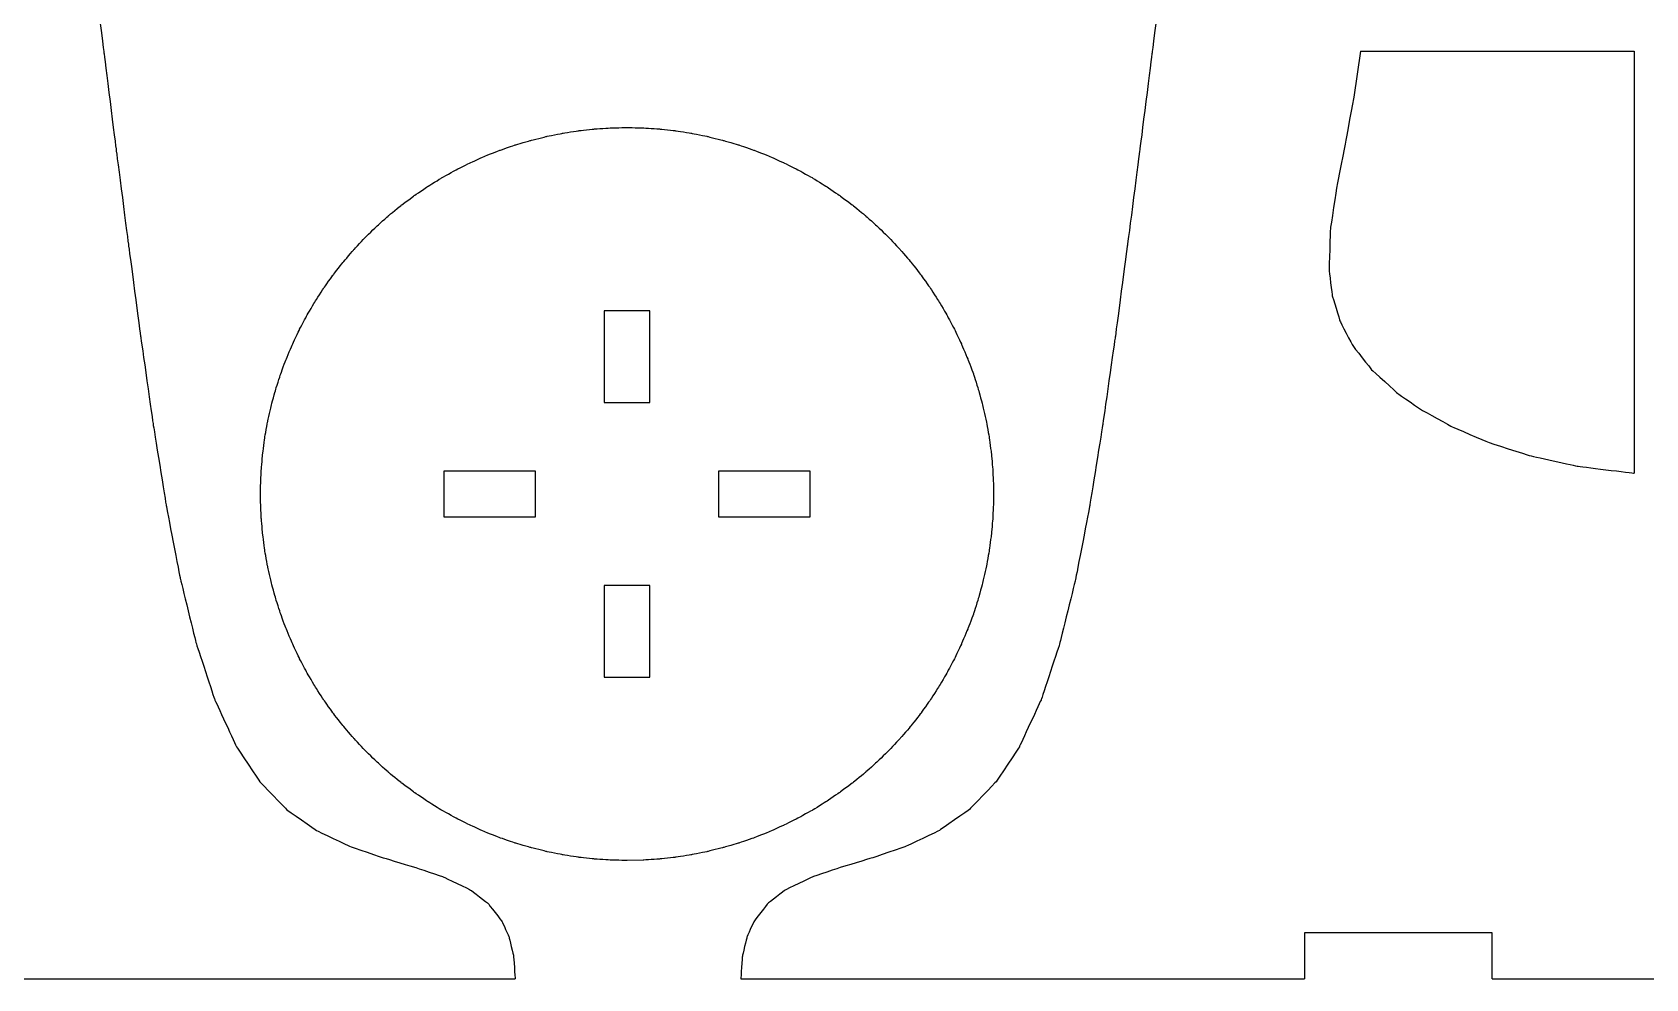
# Model space of a CAD drawing. Header units: centimetres. Extents: x -35.4 to 30.2, y -20.1 to 20.9.
# Drawn here: x -20.15 to -2.54, y -20.08 to -9.75 of the extents above; entities that cross this region are included whole.
import ezdxf

# ---------------------------------------------------------------- set-up
doc = ezdxf.new("R2010")
doc.units = ezdxf.units.CM
doc.header["$MEASUREMENT"] = 0
doc.layers.add('Capa 1', color=7, linetype='Continuous')

msp = doc.modelspace()

# ---------------------------------------------------------------- linework, layer by layer
at = {"layer": 'Capa 1', "color": 1, "lineweight": 25}
for points, knots in [([(-14.87783, 0.41948), (-14.87783, 0.41948), (-14.90333, 0.2148), (-14.90333, 0.2148), (-14.90333, 0.2148), (-14.90333, 0.2148), (-14.97505, 0.04526), (-14.97505, 0.04526), (-14.97505, 0.04526), (-14.97505, 0.04526), (-15.08625, -0.09469), (-15.08625, -0.09469), (-15.08625, -0.09469), (-15.08625, -0.09469), (-15.31369, -0.26007), (-15.31369, -0.26007), (-15.31369, -0.26007), (-15.31369, -0.26007), (-15.59725, -0.38562), (-15.59725, -0.38562), (-15.59725, -0.38562), (-15.59725, -0.38562), (-16.03452, -0.51393), (-16.03452, -0.51393), (-16.03452, -0.51393), (-16.03452, -0.51393), (-16.5095, -0.62188), (-16.5095, -0.62188), (-16.5095, -0.62188), (-16.5095, -0.62188), (-16.99541, -0.73114), (-16.99541, -0.73114), (-16.99541, -0.73114), (-16.99541, -0.73114), (-17.56345, -0.88812), (-17.56345, -0.88812), (-17.56345, -0.88812), (-17.56345, -0.88812), (-18.08966, -1.09436), (-18.08966, -1.09436), (-18.08966, -1.09436), (-18.08966, -1.09436), (-18.55543, -1.36554), (-18.55543, -1.36554), (-18.55543, -1.36554), (-18.55543, -1.36554), (-18.94962, -1.71179), (-18.94962, -1.71179), (-18.94962, -1.71179), (-18.94962, -1.71179), (-19.2672, -2.13837), (-19.2672, -2.13837), (-19.2672, -2.13837), (-19.2672, -2.13837), (-19.49421, -2.61035), (-19.49421, -2.61035), (-19.49421, -2.61035), (-19.49421, -2.61035), (-19.65716, -3.15221), (-19.65716, -3.15221), (-19.65716, -3.15221), (-19.65716, -3.15221), (-19.76101, -3.76065), (-19.76101, -3.76065), (-19.76101, -3.76065), (-19.76101, -3.76065), (-19.81238, -4.43075), (-19.81238, -4.43075), (-19.81238, -4.43075), (-19.81238, -4.43075), (-19.8188, -5.15638), (-19.8188, -5.15638), (-19.8188, -5.15638), (-19.8188, -5.15638), (-19.78811, -5.93027), (-19.78811, -5.93027), (-19.78811, -5.93027), (-19.78811, -5.93027), (-19.6839, -7.22472), (-19.6839, -7.22472), (-19.6839, -7.22472), (-19.6839, -7.22472), (-19.53559, -8.58503), (-19.53559, -8.58503), (-19.53559, -8.58503), (-19.53559, -8.58503), (-19.36583, -9.97564), (-19.36583, -9.97564), (-19.36583, -9.97564), (-19.36583, -9.97564), (-19.23149, -11.03521), (-19.23149, -11.03521), (-19.23149, -11.03521), (-19.23149, -11.03521), (-19.09716, -12.07478), (-19.09716, -12.07478), (-19.09716, -12.07478), (-19.09716, -12.07478), (-18.96331, -13.07839), (-18.96331, -13.07839), (-18.96331, -13.07839), (-18.96331, -13.07839), (-18.82767, -14.03068), (-18.82767, -14.03068), (-18.82767, -14.03068), (-18.82767, -14.03068), (-18.68536, -14.91728), (-18.68536, -14.91728), (-18.68536, -14.91728), (-18.68536, -14.91728), (-18.53254, -15.71167), (-18.53254, -15.71167), (-18.53254, -15.71167), (-18.53254, -15.71167), (-18.35897, -16.4198), (-18.35897, -16.4198), (-18.35897, -16.4198), (-18.35897, -16.4198), (-18.15654, -17.03374), (-18.15654, -17.03374), (-18.15654, -17.03374), (-18.15654, -17.03374), (-17.91768, -17.54872), (-17.91768, -17.54872), (-17.91768, -17.54872), (-17.91768, -17.54872), (-17.66389, -17.93036), (-17.66389, -17.93036), (-17.66389, -17.93036), (-17.66389, -17.93036), (-17.37264, -18.23269), (-17.37264, -18.23269), (-17.37264, -18.23269), (-17.37264, -18.23269), (-17.04455, -18.46319), (-17.04455, -18.46319), (-17.04455, -18.46319), (-17.04455, -18.46319), (-16.68409, -18.63454), (-16.68409, -18.63454), (-16.68409, -18.63454), (-16.68409, -18.63454), (-16.30069, -18.76559), (-16.30069, -18.76559), (-16.30069, -18.76559), (-16.30069, -18.76559), (-15.97476, -18.86285), (-15.97476, -18.86285), (-15.97476, -18.86285), (-15.97476, -18.86285), (-15.65662, -18.97017), (-15.65662, -18.97017), (-15.65662, -18.97017), (-15.65662, -18.97017), (-15.36336, -19.1122), (-15.36336, -19.1122), (-15.36336, -19.1122), (-15.36336, -19.1122), (-15.17261, -19.25948), (-15.17261, -19.25948), (-15.17261, -19.25948), (-15.17261, -19.25948), (-15.01915, -19.45813), (-15.01915, -19.45813), (-15.01915, -19.45813), (-15.01915, -19.45813), (-14.94387, -19.62747), (-14.94387, -19.62747), (-14.94387, -19.62747), (-14.94387, -19.62747), (-14.89518, -19.83289), (-14.89518, -19.83289), (-14.89518, -19.83289), (-14.89518, -19.83289), (-14.87783, -20.0805), (-14.87783, -20.0805)], [0, 0, 0, 0, 0.02222222, 0.02222222, 0.02222222, 0.02222223, 0.04444444, 0.04444444, 0.04444444, 0.04444445, 0.06666667, 0.06666667, 0.06666667, 0.06666668, 0.08888889, 0.08888889, 0.08888889, 0.0888889, 0.11111111, 0.11111111, 0.11111111, 0.11111112, 0.13333333, 0.13333333, 0.13333333, 0.13333334, 0.15555556, 0.15555556, 0.15555556, 0.15555557, 0.17777778, 0.17777778, 0.17777778, 0.17777779, 0.2, 0.2, 0.2, 0.20000001, 0.22222222, 0.22222222, 0.22222222, 0.22222223, 0.24444444, 0.24444444, 0.24444444, 0.24444445, 0.26666667, 0.26666667, 0.26666667, 0.26666668, 0.28888889, 0.28888889, 0.28888889, 0.2888889, 0.31111111, 0.31111111, 0.31111111, 0.31111112, 0.33333333, 0.33333333, 0.33333333, 0.33333334, 0.35555556, 0.35555556, 0.35555556, 0.35555557, 0.37777778, 0.37777778, 0.37777778, 0.37777779, 0.4, 0.4, 0.4, 0.40000001, 0.42222222, 0.42222222, 0.42222222, 0.42222223, 0.44444444, 0.44444444, 0.44444444, 0.44444445, 0.46666667, 0.46666667, 0.46666667, 0.46666668, 0.48888889, 0.48888889, 0.48888889, 0.4888889, 0.51111111, 0.51111111, 0.51111111, 0.51111112, 0.53333333, 0.53333333, 0.53333333, 0.53333334, 0.55555556, 0.55555556, 0.55555556, 0.55555557, 0.57777778, 0.57777778, 0.57777778, 0.57777779, 0.6, 0.6, 0.6, 0.60000001, 0.62222222, 0.62222222, 0.62222222, 0.62222223, 0.64444444, 0.64444444, 0.64444444, 0.64444445, 0.66666667, 0.66666667, 0.66666667, 0.66666668, 0.68888889, 0.68888889, 0.68888889, 0.6888889, 0.71111111, 0.71111111, 0.71111111, 0.71111112, 0.73333333, 0.73333333, 0.73333333, 0.73333334, 0.75555556, 0.75555556, 0.75555556, 0.75555557, 0.77777778, 0.77777778, 0.77777778, 0.77777779, 0.8, 0.8, 0.8, 0.80000001, 0.82222222, 0.82222222, 0.82222222, 0.82222223, 0.84444444, 0.84444444, 0.84444444, 0.84444445, 0.86666667, 0.86666667, 0.86666667, 0.86666668, 0.88888889, 0.88888889, 0.88888889, 0.8888889, 0.91111111, 0.91111111, 0.91111111, 0.91111112, 0.93333333, 0.93333333, 0.93333333, 0.93333334, 0.95555556, 0.95555556, 0.95555556, 0.95555557, 1, 1, 1, 1]), ([(-12.41513, 0.41948), (-12.41513, 0.41948), (-12.38966, 0.2148), (-12.38966, 0.2148), (-12.38966, 0.2148), (-12.38966, 0.2148), (-12.31794, 0.04526), (-12.31794, 0.04526), (-12.31794, 0.04526), (-12.31794, 0.04526), (-12.20671, -0.09469), (-12.20671, -0.09469), (-12.20671, -0.09469), (-12.20671, -0.09469), (-11.97931, -0.26007), (-11.97931, -0.26007), (-11.97931, -0.26007), (-11.97931, -0.26007), (-11.69575, -0.38562), (-11.69575, -0.38562), (-11.69575, -0.38562), (-11.69575, -0.38562), (-11.25848, -0.51393), (-11.25848, -0.51393), (-11.25848, -0.51393), (-11.25848, -0.51393), (-10.7835, -0.62188), (-10.7835, -0.62188), (-10.7835, -0.62188), (-10.7835, -0.62188), (-10.29755, -0.73114), (-10.29755, -0.73114), (-10.29755, -0.73114), (-10.29755, -0.73114), (-9.72951, -0.88812), (-9.72951, -0.88812), (-9.72951, -0.88812), (-9.72951, -0.88812), (-9.20334, -1.09436), (-9.20334, -1.09436), (-9.20334, -1.09436), (-9.20334, -1.09436), (-8.73753, -1.36554), (-8.73753, -1.36554), (-8.73753, -1.36554), (-8.73753, -1.36554), (-8.34334, -1.71179), (-8.34334, -1.71179), (-8.34334, -1.71179), (-8.34334, -1.71179), (-8.02577, -2.13837), (-8.02577, -2.13837), (-8.02577, -2.13837), (-8.02577, -2.13837), (-7.79875, -2.61035), (-7.79875, -2.61035), (-7.79875, -2.61035), (-7.79875, -2.61035), (-7.63584, -3.15221), (-7.63584, -3.15221), (-7.63584, -3.15221), (-7.63584, -3.15221), (-7.53198, -3.76065), (-7.53198, -3.76065), (-7.53198, -3.76065), (-7.53198, -3.76065), (-7.48058, -4.43075), (-7.48058, -4.43075), (-7.48058, -4.43075), (-7.48058, -4.43075), (-7.4742, -5.15638), (-7.4742, -5.15638), (-7.4742, -5.15638), (-7.4742, -5.15638), (-7.50485, -5.93027), (-7.50485, -5.93027), (-7.50485, -5.93027), (-7.50485, -5.93027), (-7.6091, -7.22472), (-7.6091, -7.22472), (-7.6091, -7.22472), (-7.6091, -7.22472), (-7.75741, -8.58503), (-7.75741, -8.58503), (-7.75741, -8.58503), (-7.75741, -8.58503), (-7.92716, -9.97564), (-7.92716, -9.97564), (-7.92716, -9.97564), (-7.92716, -9.97564), (-8.0615, -11.03521), (-8.0615, -11.03521), (-8.0615, -11.03521), (-8.0615, -11.03521), (-8.19584, -12.07478), (-8.19584, -12.07478), (-8.19584, -12.07478), (-8.19584, -12.07478), (-8.32965, -13.07839), (-8.32965, -13.07839), (-8.32965, -13.07839), (-8.32965, -13.07839), (-8.46529, -14.03068), (-8.46529, -14.03068), (-8.46529, -14.03068), (-8.46529, -14.03068), (-8.6076, -14.91728), (-8.6076, -14.91728), (-8.6076, -14.91728), (-8.6076, -14.91728), (-8.76046, -15.71167), (-8.76046, -15.71167), (-8.76046, -15.71167), (-8.76046, -15.71167), (-8.93403, -16.4198), (-8.93403, -16.4198), (-8.93403, -16.4198), (-8.93403, -16.4198), (-9.13642, -17.03374), (-9.13642, -17.03374), (-9.13642, -17.03374), (-9.13642, -17.03374), (-9.37528, -17.54872), (-9.37528, -17.54872), (-9.37528, -17.54872), (-9.37528, -17.54872), (-9.62911, -17.93036), (-9.62911, -17.93036), (-9.62911, -17.93036), (-9.62911, -17.93036), (-9.92032, -18.23269), (-9.92032, -18.23269), (-9.92032, -18.23269), (-9.92032, -18.23269), (-10.24841, -18.46319), (-10.24841, -18.46319), (-10.24841, -18.46319), (-10.24841, -18.46319), (-10.60891, -18.63454), (-10.60891, -18.63454), (-10.60891, -18.63454), (-10.60891, -18.63454), (-10.99231, -18.76559), (-10.99231, -18.76559), (-10.99231, -18.76559), (-10.99231, -18.76559), (-11.31821, -18.86285), (-11.31821, -18.86285), (-11.31821, -18.86285), (-11.31821, -18.86285), (-11.63638, -18.97017), (-11.63638, -18.97017), (-11.63638, -18.97017), (-11.63638, -18.97017), (-11.92964, -19.1122), (-11.92964, -19.1122), (-11.92964, -19.1122), (-11.92964, -19.1122), (-12.12035, -19.25948), (-12.12035, -19.25948), (-12.12035, -19.25948), (-12.12035, -19.25948), (-12.27381, -19.45813), (-12.27381, -19.45813), (-12.27381, -19.45813), (-12.27381, -19.45813), (-12.34909, -19.62747), (-12.34909, -19.62747), (-12.34909, -19.62747), (-12.34909, -19.62747), (-12.39781, -19.83289), (-12.39781, -19.83289), (-12.39781, -19.83289), (-12.39781, -19.83289), (-12.41513, -20.0805), (-12.41513, -20.0805)], [0, 0, 0, 0, 0.02222222, 0.02222222, 0.02222222, 0.02222223, 0.04444444, 0.04444444, 0.04444444, 0.04444445, 0.06666667, 0.06666667, 0.06666667, 0.06666668, 0.08888889, 0.08888889, 0.08888889, 0.0888889, 0.11111111, 0.11111111, 0.11111111, 0.11111112, 0.13333333, 0.13333333, 0.13333333, 0.13333334, 0.15555556, 0.15555556, 0.15555556, 0.15555557, 0.17777778, 0.17777778, 0.17777778, 0.17777779, 0.2, 0.2, 0.2, 0.20000001, 0.22222222, 0.22222222, 0.22222222, 0.22222223, 0.24444444, 0.24444444, 0.24444444, 0.24444445, 0.26666667, 0.26666667, 0.26666667, 0.26666668, 0.28888889, 0.28888889, 0.28888889, 0.2888889, 0.31111111, 0.31111111, 0.31111111, 0.31111112, 0.33333333, 0.33333333, 0.33333333, 0.33333334, 0.35555556, 0.35555556, 0.35555556, 0.35555557, 0.37777778, 0.37777778, 0.37777778, 0.37777779, 0.4, 0.4, 0.4, 0.40000001, 0.42222222, 0.42222222, 0.42222222, 0.42222223, 0.44444444, 0.44444444, 0.44444444, 0.44444445, 0.46666667, 0.46666667, 0.46666667, 0.46666668, 0.48888889, 0.48888889, 0.48888889, 0.4888889, 0.51111111, 0.51111111, 0.51111111, 0.51111112, 0.53333333, 0.53333333, 0.53333333, 0.53333334, 0.55555556, 0.55555556, 0.55555556, 0.55555557, 0.57777778, 0.57777778, 0.57777778, 0.57777779, 0.6, 0.6, 0.6, 0.60000001, 0.62222222, 0.62222222, 0.62222222, 0.62222223, 0.64444444, 0.64444444, 0.64444444, 0.64444445, 0.66666667, 0.66666667, 0.66666667, 0.66666668, 0.68888889, 0.68888889, 0.68888889, 0.6888889, 0.71111111, 0.71111111, 0.71111111, 0.71111112, 0.73333333, 0.73333333, 0.73333333, 0.73333334, 0.75555556, 0.75555556, 0.75555556, 0.75555557, 0.77777778, 0.77777778, 0.77777778, 0.77777779, 0.8, 0.8, 0.8, 0.80000001, 0.82222222, 0.82222222, 0.82222222, 0.82222223, 0.84444444, 0.84444444, 0.84444444, 0.84444445, 0.86666667, 0.86666667, 0.86666667, 0.86666668, 0.88888889, 0.88888889, 0.88888889, 0.8888889, 0.91111111, 0.91111111, 0.91111111, 0.91111112, 0.93333333, 0.93333333, 0.93333333, 0.93333334, 0.95555556, 0.95555556, 0.95555556, 0.95555557, 1, 1, 1, 1]), ([(-5.65401, -9.9555), (-5.65401, -9.9555), (-5.72498, -10.45704), (-5.72498, -10.45704), (-5.72498, -10.45704), (-5.72498, -10.45704), (-5.81741, -10.951), (-5.81741, -10.951), (-5.81741, -10.951), (-5.81741, -10.951), (-5.91157, -11.4323), (-5.91157, -11.4323), (-5.91157, -11.4323), (-5.91157, -11.4323), (-5.98142, -11.89736), (-5.98142, -11.89736), (-5.98142, -11.89736), (-5.98142, -11.89736), (-5.99627, -12.34476), (-5.99627, -12.34476), (-5.99627, -12.34476), (-5.99627, -12.34476), (-5.96057, -12.62592), (-5.96057, -12.62592), (-5.96057, -12.62592), (-5.96057, -12.62592), (-5.87777, -12.90077), (-5.87777, -12.90077), (-5.87777, -12.90077), (-5.87777, -12.90077), (-5.738, -13.17008), (-5.738, -13.17008), (-5.738, -13.17008), (-5.738, -13.17008), (-5.53106, -13.4341), (-5.53106, -13.4341), (-5.53106, -13.4341), (-5.53106, -13.4341), (-5.24634, -13.69191), (-5.24634, -13.69191), (-5.24634, -13.69191), (-5.24634, -13.69191), (-4.97681, -13.87807), (-4.97681, -13.87807), (-4.97681, -13.87807), (-4.97681, -13.87807), (-4.65243, -14.05629), (-4.65243, -14.05629), (-4.65243, -14.05629), (-4.65243, -14.05629), (-4.26713, -14.22213), (-4.26713, -14.22213), (-4.26713, -14.22213), (-4.26713, -14.22213), (-3.81374, -14.36889), (-3.81374, -14.36889), (-3.81374, -14.36889), (-3.81374, -14.36889), (-3.28344, -14.48689), (-3.28344, -14.48689), (-3.28344, -14.48689), (-3.28344, -14.48689), (-2.66517, -14.56253), (-2.66517, -14.56253)], [0, 0, 0, 0, 0.05882353, 0.05882353, 0.05882353, 0.05882354, 0.11764706, 0.11764706, 0.11764706, 0.11764707, 0.17647059, 0.17647059, 0.17647059, 0.1764706, 0.23529412, 0.23529412, 0.23529412, 0.23529413, 0.29411765, 0.29411765, 0.29411765, 0.29411766, 0.35294118, 0.35294118, 0.35294118, 0.35294119, 0.41176471, 0.41176471, 0.41176471, 0.41176472, 0.47058824, 0.47058824, 0.47058824, 0.47058825, 0.52941176, 0.52941176, 0.52941176, 0.52941177, 0.58823529, 0.58823529, 0.58823529, 0.5882353, 0.64705882, 0.64705882, 0.64705882, 0.64705883, 0.70588235, 0.70588235, 0.70588235, 0.70588236, 0.76470588, 0.76470588, 0.76470588, 0.76470589, 0.82352941, 0.82352941, 0.82352941, 0.82352942, 0.88235294, 0.88235294, 0.88235294, 0.88235295, 1, 1, 1, 1]), ([(-13.65684, -18.79004), (-13.65684, -18.79004), (-13.47989, -18.78612), (-13.47989, -18.78612), (-13.47989, -18.78612), (-13.47989, -18.78612), (-13.30332, -18.77441), (-13.30332, -18.77441), (-13.30332, -18.77441), (-13.30332, -18.77441), (-13.12739, -18.75487), (-13.12739, -18.75487), (-13.12739, -18.75487), (-13.12739, -18.75487), (-12.95256, -18.72756), (-12.95256, -18.72756), (-12.95256, -18.72756), (-12.95256, -18.72756), (-12.77906, -18.69257), (-12.77906, -18.69257), (-12.77906, -18.69257), (-12.77906, -18.69257), (-12.60733, -18.64991), (-12.60733, -18.64991), (-12.60733, -18.64991), (-12.60733, -18.64991), (-12.43761, -18.59971), (-12.43761, -18.59971), (-12.43761, -18.59971), (-12.43761, -18.59971), (-12.27029, -18.54204), (-12.27029, -18.54204), (-12.27029, -18.54204), (-12.27029, -18.54204), (-12.10568, -18.47705), (-12.10568, -18.47705), (-12.10568, -18.47705), (-12.10568, -18.47705), (-11.94411, -18.40484), (-11.94411, -18.40484), (-11.94411, -18.40484), (-11.94411, -18.40484), (-11.78589, -18.32554), (-11.78589, -18.32554), (-11.78589, -18.32554), (-11.78589, -18.32554), (-11.63133, -18.23932), (-11.63133, -18.23932), (-11.63133, -18.23932), (-11.63133, -18.23932), (-11.48073, -18.14632), (-11.48073, -18.14632), (-11.48073, -18.14632), (-11.48073, -18.14632), (-11.3344, -18.04681), (-11.3344, -18.04681), (-11.3344, -18.04681), (-11.3344, -18.04681), (-11.19262, -17.9409), (-11.19262, -17.9409), (-11.19262, -17.9409), (-11.19262, -17.9409), (-11.05567, -17.82879), (-11.05567, -17.82879), (-11.05567, -17.82879), (-11.05567, -17.82879), (-10.9238, -17.71079), (-10.9238, -17.71079), (-10.9238, -17.71079), (-10.9238, -17.71079), (-10.7973, -17.58703), (-10.7973, -17.58703), (-10.7973, -17.58703), (-10.7973, -17.58703), (-10.67636, -17.45781), (-10.67636, -17.45781), (-10.67636, -17.45781), (-10.67636, -17.45781), (-10.56129, -17.32336), (-10.56129, -17.32336), (-10.56129, -17.32336), (-10.56129, -17.32336), (-10.45225, -17.18395), (-10.45225, -17.18395), (-10.45225, -17.18395), (-10.45225, -17.18395), (-10.34952, -17.03984), (-10.34952, -17.03984), (-10.34952, -17.03984), (-10.34952, -17.03984), (-10.25321, -16.89135), (-10.25321, -16.89135), (-10.25321, -16.89135), (-10.25321, -16.89135), (-10.1636, -16.73874), (-10.1636, -16.73874), (-10.1636, -16.73874), (-10.1636, -16.73874), (-10.08084, -16.58232), (-10.08084, -16.58232), (-10.08084, -16.58232), (-10.08084, -16.58232), (-10.00506, -16.42241), (-10.00506, -16.42241), (-10.00506, -16.42241), (-10.00506, -16.42241), (-9.93641, -16.25925), (-9.93641, -16.25925), (-9.93641, -16.25925), (-9.93641, -16.25925), (-9.87507, -16.09326), (-9.87507, -16.09326), (-9.87507, -16.09326), (-9.87507, -16.09326), (-9.82113, -15.92471), (-9.82113, -15.92471), (-9.82113, -15.92471), (-9.82113, -15.92471), (-9.7747, -15.75393), (-9.7747, -15.75393), (-9.7747, -15.75393), (-9.7747, -15.75393), (-9.73586, -15.58128), (-9.73586, -15.58128), (-9.73586, -15.58128), (-9.73586, -15.58128), (-9.70471, -15.40704), (-9.70471, -15.40704), (-9.70471, -15.40704), (-9.70471, -15.40704), (-9.68128, -15.23164), (-9.68128, -15.23164), (-9.68128, -15.23164), (-9.68128, -15.23164), (-9.66562, -15.05536), (-9.66562, -15.05536), (-9.66562, -15.05536), (-9.66562, -15.05536), (-9.65779, -14.87854), (-9.65779, -14.87854), (-9.65779, -14.87854), (-9.65779, -14.87854), (-9.65779, -14.70156), (-9.65779, -14.70156), (-9.65779, -14.70156), (-9.65779, -14.70156), (-9.66562, -14.52478), (-9.66562, -14.52478), (-9.66562, -14.52478), (-9.66562, -14.52478), (-9.68128, -14.34846), (-9.68128, -14.34846), (-9.68128, -14.34846), (-9.68128, -14.34846), (-9.70471, -14.17306), (-9.70471, -14.17306), (-9.70471, -14.17306), (-9.70471, -14.17306), (-9.73586, -13.99886), (-9.73586, -13.99886), (-9.73586, -13.99886), (-9.73586, -13.99886), (-9.7747, -13.82617), (-9.7747, -13.82617), (-9.7747, -13.82617), (-9.7747, -13.82617), (-9.82113, -13.65539), (-9.82113, -13.65539), (-9.82113, -13.65539), (-9.82113, -13.65539), (-9.87507, -13.48684), (-9.87507, -13.48684), (-9.87507, -13.48684), (-9.87507, -13.48684), (-9.93641, -13.32085), (-9.93641, -13.32085), (-9.93641, -13.32085), (-9.93641, -13.32085), (-10.00506, -13.15773), (-10.00506, -13.15773), (-10.00506, -13.15773), (-10.00506, -13.15773), (-10.08084, -12.99778), (-10.08084, -12.99778), (-10.08084, -12.99778), (-10.08084, -12.99778), (-10.1636, -12.84136), (-10.1636, -12.84136), (-10.1636, -12.84136), (-10.1636, -12.84136), (-10.25321, -12.68875), (-10.25321, -12.68875), (-10.25321, -12.68875), (-10.25321, -12.68875), (-10.34952, -12.54026), (-10.34952, -12.54026), (-10.34952, -12.54026), (-10.34952, -12.54026), (-10.45225, -12.39615), (-10.45225, -12.39615), (-10.45225, -12.39615), (-10.45225, -12.39615), (-10.56129, -12.25677), (-10.56129, -12.25677), (-10.56129, -12.25677), (-10.56129, -12.25677), (-10.67636, -12.12233), (-10.67636, -12.12233), (-10.67636, -12.12233), (-10.67636, -12.12233), (-10.7973, -11.9931), (-10.7973, -11.9931), (-10.7973, -11.9931), (-10.7973, -11.9931), (-10.9238, -11.86935), (-10.9238, -11.86935), (-10.9238, -11.86935), (-10.9238, -11.86935), (-11.05567, -11.75131), (-11.05567, -11.75131), (-11.05567, -11.75131), (-11.05567, -11.75131), (-11.19262, -11.63923), (-11.19262, -11.63923), (-11.19262, -11.63923), (-11.19262, -11.63923), (-11.3344, -11.53329), (-11.3344, -11.53329), (-11.3344, -11.53329), (-11.3344, -11.53329), (-11.48073, -11.43377), (-11.48073, -11.43377), (-11.48073, -11.43377), (-11.48073, -11.43377), (-11.63133, -11.34078), (-11.63133, -11.34078), (-11.63133, -11.34078), (-11.63133, -11.34078), (-11.78589, -11.25456), (-11.78589, -11.25456), (-11.78589, -11.25456), (-11.78589, -11.25456), (-11.94411, -11.17529), (-11.94411, -11.17529), (-11.94411, -11.17529), (-11.94411, -11.17529), (-12.10568, -11.10305), (-12.10568, -11.10305), (-12.10568, -11.10305), (-12.10568, -11.10305), (-12.27029, -11.03806), (-12.27029, -11.03806), (-12.27029, -11.03806), (-12.27029, -11.03806), (-12.43761, -10.98038), (-12.43761, -10.98038), (-12.43761, -10.98038), (-12.43761, -10.98038), (-12.60733, -10.93018), (-12.60733, -10.93018), (-12.60733, -10.93018), (-12.60733, -10.93018), (-12.77906, -10.88753), (-12.77906, -10.88753), (-12.77906, -10.88753), (-12.77906, -10.88753), (-12.95256, -10.85254), (-12.95256, -10.85254), (-12.95256, -10.85254), (-12.95256, -10.85254), (-13.12739, -10.82523), (-13.12739, -10.82523), (-13.12739, -10.82523), (-13.12739, -10.82523), (-13.30332, -10.80572), (-13.30332, -10.80572), (-13.30332, -10.80572), (-13.30332, -10.80572), (-13.47989, -10.79398), (-13.47989, -10.79398), (-13.47989, -10.79398), (-13.47989, -10.79398), (-13.65684, -10.79006), (-13.65684, -10.79006), (-13.65684, -10.79006), (-13.65684, -10.79006), (-13.83376, -10.79398), (-13.83376, -10.79398), (-13.83376, -10.79398), (-13.83376, -10.79398), (-14.01036, -10.80572), (-14.01036, -10.80572), (-14.01036, -10.80572), (-14.01036, -10.80572), (-14.18626, -10.82523), (-14.18626, -10.82523), (-14.18626, -10.82523), (-14.18626, -10.82523), (-14.36109, -10.85254), (-14.36109, -10.85254), (-14.36109, -10.85254), (-14.36109, -10.85254), (-14.53459, -10.88753), (-14.53459, -10.88753), (-14.53459, -10.88753), (-14.53459, -10.88753), (-14.70636, -10.93018), (-14.70636, -10.93018), (-14.70636, -10.93018), (-14.70636, -10.93018), (-14.87604, -10.98038), (-14.87604, -10.98038), (-14.87604, -10.98038), (-14.87604, -10.98038), (-15.04337, -11.03806), (-15.04337, -11.03806), (-15.04337, -11.03806), (-15.04337, -11.03806), (-15.20797, -11.10305), (-15.20797, -11.10305), (-15.20797, -11.10305), (-15.20797, -11.10305), (-15.36954, -11.17529), (-15.36954, -11.17529), (-15.36954, -11.17529), (-15.36954, -11.17529), (-15.52776, -11.25456), (-15.52776, -11.25456), (-15.52776, -11.25456), (-15.52776, -11.25456), (-15.68232, -11.34078), (-15.68232, -11.34078), (-15.68232, -11.34078), (-15.68232, -11.34078), (-15.83292, -11.43377), (-15.83292, -11.43377), (-15.83292, -11.43377), (-15.83292, -11.43377), (-15.97925, -11.53329), (-15.97925, -11.53329), (-15.97925, -11.53329), (-15.97925, -11.53329), (-16.12103, -11.63923), (-16.12103, -11.63923), (-16.12103, -11.63923), (-16.12103, -11.63923), (-16.25798, -11.75131), (-16.25798, -11.75131), (-16.25798, -11.75131), (-16.25798, -11.75131), (-16.38985, -11.86935), (-16.38985, -11.86935), (-16.38985, -11.86935), (-16.38985, -11.86935), (-16.51635, -11.9931), (-16.51635, -11.9931), (-16.51635, -11.9931), (-16.51635, -11.9931), (-16.63729, -12.12233), (-16.63729, -12.12233), (-16.63729, -12.12233), (-16.63729, -12.12233), (-16.75236, -12.25677), (-16.75236, -12.25677), (-16.75236, -12.25677), (-16.75236, -12.25677), (-16.86141, -12.39615), (-16.86141, -12.39615), (-16.86141, -12.39615), (-16.86141, -12.39615), (-16.96417, -12.54026), (-16.96417, -12.54026), (-16.96417, -12.54026), (-16.96417, -12.54026), (-17.06044, -12.68875), (-17.06044, -12.68875), (-17.06044, -12.68875), (-17.06044, -12.68875), (-17.15005, -12.84136), (-17.15005, -12.84136), (-17.15005, -12.84136), (-17.15005, -12.84136), (-17.23281, -12.99778), (-17.23281, -12.99778), (-17.23281, -12.99778), (-17.23281, -12.99778), (-17.30862, -13.15773), (-17.30862, -13.15773), (-17.30862, -13.15773), (-17.30862, -13.15773), (-17.37724, -13.32085), (-17.37724, -13.32085), (-17.37724, -13.32085), (-17.37724, -13.32085), (-17.43859, -13.48684), (-17.43859, -13.48684), (-17.43859, -13.48684), (-17.43859, -13.48684), (-17.49253, -13.65539), (-17.49253, -13.65539), (-17.49253, -13.65539), (-17.49253, -13.65539), (-17.53895, -13.82617), (-17.53895, -13.82617), (-17.53895, -13.82617), (-17.53895, -13.82617), (-17.57779, -13.99886), (-17.57779, -13.99886), (-17.57779, -13.99886), (-17.57779, -13.99886), (-17.60894, -14.17306), (-17.60894, -14.17306), (-17.60894, -14.17306), (-17.60894, -14.17306), (-17.63237, -14.34846), (-17.63237, -14.34846), (-17.63237, -14.34846), (-17.63237, -14.34846), (-17.64803, -14.52478), (-17.64803, -14.52478), (-17.64803, -14.52478), (-17.64803, -14.52478), (-17.65586, -14.70156), (-17.65586, -14.70156), (-17.65586, -14.70156), (-17.65586, -14.70156), (-17.65586, -14.87854), (-17.65586, -14.87854), (-17.65586, -14.87854), (-17.65586, -14.87854), (-17.64803, -15.05536), (-17.64803, -15.05536), (-17.64803, -15.05536), (-17.64803, -15.05536), (-17.63237, -15.23164), (-17.63237, -15.23164), (-17.63237, -15.23164), (-17.63237, -15.23164), (-17.60894, -15.40704), (-17.60894, -15.40704), (-17.60894, -15.40704), (-17.60894, -15.40704), (-17.57779, -15.58128), (-17.57779, -15.58128), (-17.57779, -15.58128), (-17.57779, -15.58128), (-17.53895, -15.75393), (-17.53895, -15.75393), (-17.53895, -15.75393), (-17.53895, -15.75393), (-17.49253, -15.92471), (-17.49253, -15.92471), (-17.49253, -15.92471), (-17.49253, -15.92471), (-17.43859, -16.09326), (-17.43859, -16.09326), (-17.43859, -16.09326), (-17.43859, -16.09326), (-17.37724, -16.25925), (-17.37724, -16.25925), (-17.37724, -16.25925), (-17.37724, -16.25925), (-17.30862, -16.42241), (-17.30862, -16.42241), (-17.30862, -16.42241), (-17.30862, -16.42241), (-17.23281, -16.58232), (-17.23281, -16.58232), (-17.23281, -16.58232), (-17.23281, -16.58232), (-17.15005, -16.73874), (-17.15005, -16.73874), (-17.15005, -16.73874), (-17.15005, -16.73874), (-17.06044, -16.89135), (-17.06044, -16.89135), (-17.06044, -16.89135), (-17.06044, -16.89135), (-16.96417, -17.03984), (-16.96417, -17.03984), (-16.96417, -17.03984), (-16.96417, -17.03984), (-16.86141, -17.18395), (-16.86141, -17.18395), (-16.86141, -17.18395), (-16.86141, -17.18395), (-16.75236, -17.32336), (-16.75236, -17.32336), (-16.75236, -17.32336), (-16.75236, -17.32336), (-16.63729, -17.45781), (-16.63729, -17.45781), (-16.63729, -17.45781), (-16.63729, -17.45781), (-16.51635, -17.58703), (-16.51635, -17.58703), (-16.51635, -17.58703), (-16.51635, -17.58703), (-16.38985, -17.71079), (-16.38985, -17.71079), (-16.38985, -17.71079), (-16.38985, -17.71079), (-16.25798, -17.82879), (-16.25798, -17.82879), (-16.25798, -17.82879), (-16.25798, -17.82879), (-16.12103, -17.9409), (-16.12103, -17.9409), (-16.12103, -17.9409), (-16.12103, -17.9409), (-15.97925, -18.04681), (-15.97925, -18.04681), (-15.97925, -18.04681), (-15.97925, -18.04681), (-15.83292, -18.14632), (-15.83292, -18.14632), (-15.83292, -18.14632), (-15.83292, -18.14632), (-15.68232, -18.23932), (-15.68232, -18.23932), (-15.68232, -18.23932), (-15.68232, -18.23932), (-15.52776, -18.32554), (-15.52776, -18.32554), (-15.52776, -18.32554), (-15.52776, -18.32554), (-15.36954, -18.40484), (-15.36954, -18.40484), (-15.36954, -18.40484), (-15.36954, -18.40484), (-15.20797, -18.47705), (-15.20797, -18.47705), (-15.20797, -18.47705), (-15.20797, -18.47705), (-15.04337, -18.54204), (-15.04337, -18.54204), (-15.04337, -18.54204), (-15.04337, -18.54204), (-14.87604, -18.59971), (-14.87604, -18.59971), (-14.87604, -18.59971), (-14.87604, -18.59971), (-14.70636, -18.64991), (-14.70636, -18.64991), (-14.70636, -18.64991), (-14.70636, -18.64991), (-14.53459, -18.69257), (-14.53459, -18.69257), (-14.53459, -18.69257), (-14.53459, -18.69257), (-14.36109, -18.72756), (-14.36109, -18.72756), (-14.36109, -18.72756), (-14.36109, -18.72756), (-14.18626, -18.75487), (-14.18626, -18.75487), (-14.18626, -18.75487), (-14.18626, -18.75487), (-14.01036, -18.77441), (-14.01036, -18.77441), (-14.01036, -18.77441), (-14.01036, -18.77441), (-13.83376, -18.78612), (-13.83376, -18.78612), (-13.83376, -18.78612), (-13.83376, -18.78612), (-13.65684, -18.79004), (-13.65684, -18.79004)], [0, 0, 0, 0, 0.00699301, 0.00699301, 0.00699301, 0.00699302, 0.01398601, 0.01398601, 0.01398601, 0.01398602, 0.02097902, 0.02097902, 0.02097902, 0.02097903, 0.02797203, 0.02797203, 0.02797203, 0.02797204, 0.03496503, 0.03496503, 0.03496503, 0.03496504, 0.04195804, 0.04195804, 0.04195804, 0.04195805, 0.04895105, 0.04895105, 0.04895105, 0.04895106, 0.05594406, 0.05594406, 0.05594406, 0.05594407, 0.06293706, 0.06293706, 0.06293706, 0.06293707, 0.06993007, 0.06993007, 0.06993007, 0.06993008, 0.07692308, 0.07692308, 0.07692308, 0.07692309, 0.08391608, 0.08391608, 0.08391608, 0.08391609, 0.09090909, 0.09090909, 0.09090909, 0.0909091, 0.0979021, 0.0979021, 0.0979021, 0.09790211, 0.1048951, 0.1048951, 0.1048951, 0.10489511, 0.11188811, 0.11188811, 0.11188811, 0.11188812, 0.11888112, 0.11888112, 0.11888112, 0.11888113, 0.12587413, 0.12587413, 0.12587413, 0.12587414, 0.13286713, 0.13286713, 0.13286713, 0.13286714, 0.13986014, 0.13986014, 0.13986014, 0.13986015, 0.14685315, 0.14685315, 0.14685315, 0.14685316, 0.15384615, 0.15384615, 0.15384615, 0.15384616, 0.16083916, 0.16083916, 0.16083916, 0.16083917, 0.16783217, 0.16783217, 0.16783217, 0.16783218, 0.17482517, 0.17482517, 0.17482517, 0.17482518, 0.18181818, 0.18181818, 0.18181818, 0.18181819, 0.18881119, 0.18881119, 0.18881119, 0.1888112, 0.1958042, 0.1958042, 0.1958042, 0.19580421, 0.2027972, 0.2027972, 0.2027972, 0.20279721, 0.20979021, 0.20979021, 0.20979021, 0.20979022, 0.21678322, 0.21678322, 0.21678322, 0.21678323, 0.22377622, 0.22377622, 0.22377622, 0.22377623, 0.23076923, 0.23076923, 0.23076923, 0.23076924, 0.23776224, 0.23776224, 0.23776224, 0.23776225, 0.24475524, 0.24475524, 0.24475524, 0.24475525, 0.25174825, 0.25174825, 0.25174825, 0.25174826, 0.25874126, 0.25874126, 0.25874126, 0.25874127, 0.26573427, 0.26573427, 0.26573427, 0.26573428, 0.27272727, 0.27272727, 0.27272727, 0.27272728, 0.27972028, 0.27972028, 0.27972028, 0.27972029, 0.28671329, 0.28671329, 0.28671329, 0.2867133, 0.29370629, 0.29370629, 0.29370629, 0.2937063, 0.3006993, 0.3006993, 0.3006993, 0.30069931, 0.30769231, 0.30769231, 0.30769231, 0.30769232, 0.31468531, 0.31468531, 0.31468531, 0.31468532, 0.32167832, 0.32167832, 0.32167832, 0.32167833, 0.32867133, 0.32867133, 0.32867133, 0.32867134, 0.33566434, 0.33566434, 0.33566434, 0.33566435, 0.34265734, 0.34265734, 0.34265734, 0.34265735, 0.34965035, 0.34965035, 0.34965035, 0.34965036, 0.35664336, 0.35664336, 0.35664336, 0.35664337, 0.36363636, 0.36363636, 0.36363636, 0.36363637, 0.37062937, 0.37062937, 0.37062937, 0.37062938, 0.37762238, 0.37762238, 0.37762238, 0.37762239, 0.38461538, 0.38461538, 0.38461538, 0.38461539, 0.39160839, 0.39160839, 0.39160839, 0.3916084, 0.3986014, 0.3986014, 0.3986014, 0.39860141, 0.40559441, 0.40559441, 0.40559441, 0.40559442, 0.41258741, 0.41258741, 0.41258741, 0.41258742, 0.41958042, 0.41958042, 0.41958042, 0.41958043, 0.42657343, 0.42657343, 0.42657343, 0.42657344, 0.43356643, 0.43356643, 0.43356643, 0.43356644, 0.44055944, 0.44055944, 0.44055944, 0.44055945, 0.44755245, 0.44755245, 0.44755245, 0.44755246, 0.45454545, 0.45454545, 0.45454545, 0.45454546, 0.46153846, 0.46153846, 0.46153846, 0.46153847, 0.46853147, 0.46853147, 0.46853147, 0.46853148, 0.47552448, 0.47552448, 0.47552448, 0.47552449, 0.48251748, 0.48251748, 0.48251748, 0.48251749, 0.48951049, 0.48951049, 0.48951049, 0.4895105, 0.4965035, 0.4965035, 0.4965035, 0.49650351, 0.5034965, 0.5034965, 0.5034965, 0.50349651, 0.51048951, 0.51048951, 0.51048951, 0.51048952, 0.51748252, 0.51748252, 0.51748252, 0.51748253, 0.52447552, 0.52447552, 0.52447552, 0.52447553, 0.53146853, 0.53146853, 0.53146853, 0.53146854, 0.53846154, 0.53846154, 0.53846154, 0.53846155, 0.54545455, 0.54545455, 0.54545455, 0.54545456, 0.55244755, 0.55244755, 0.55244755, 0.55244756, 0.55944056, 0.55944056, 0.55944056, 0.55944057, 0.56643357, 0.56643357, 0.56643357, 0.56643358, 0.57342657, 0.57342657, 0.57342657, 0.57342658, 0.58041958, 0.58041958, 0.58041958, 0.58041959, 0.58741259, 0.58741259, 0.58741259, 0.5874126, 0.59440559, 0.59440559, 0.59440559, 0.5944056, 0.6013986, 0.6013986, 0.6013986, 0.60139861, 0.60839161, 0.60839161, 0.60839161, 0.60839162, 0.61538462, 0.61538462, 0.61538462, 0.61538463, 0.62237762, 0.62237762, 0.62237762, 0.62237763, 0.62937063, 0.62937063, 0.62937063, 0.62937064, 0.63636364, 0.63636364, 0.63636364, 0.63636365, 0.64335664, 0.64335664, 0.64335664, 0.64335665, 0.65034965, 0.65034965, 0.65034965, 0.65034966, 0.65734266, 0.65734266, 0.65734266, 0.65734267, 0.66433566, 0.66433566, 0.66433566, 0.66433567, 0.67132867, 0.67132867, 0.67132867, 0.67132868, 0.67832168, 0.67832168, 0.67832168, 0.67832169, 0.68531469, 0.68531469, 0.68531469, 0.6853147, 0.69230769, 0.69230769, 0.69230769, 0.6923077, 0.6993007, 0.6993007, 0.6993007, 0.69930071, 0.70629371, 0.70629371, 0.70629371, 0.70629372, 0.71328671, 0.71328671, 0.71328671, 0.71328672, 0.72027972, 0.72027972, 0.72027972, 0.72027973, 0.72727273, 0.72727273, 0.72727273, 0.72727274, 0.73426573, 0.73426573, 0.73426573, 0.73426574, 0.74125874, 0.74125874, 0.74125874, 0.74125875, 0.74825175, 0.74825175, 0.74825175, 0.74825176, 0.75524476, 0.75524476, 0.75524476, 0.75524477, 0.76223776, 0.76223776, 0.76223776, 0.76223777, 0.76923077, 0.76923077, 0.76923077, 0.76923078, 0.77622378, 0.77622378, 0.77622378, 0.77622379, 0.78321678, 0.78321678, 0.78321678, 0.78321679, 0.79020979, 0.79020979, 0.79020979, 0.7902098, 0.7972028, 0.7972028, 0.7972028, 0.79720281, 0.8041958, 0.8041958, 0.8041958, 0.80419581, 0.81118881, 0.81118881, 0.81118881, 0.81118882, 0.81818182, 0.81818182, 0.81818182, 0.81818183, 0.82517483, 0.82517483, 0.82517483, 0.82517484, 0.83216783, 0.83216783, 0.83216783, 0.83216784, 0.83916084, 0.83916084, 0.83916084, 0.83916085, 0.84615385, 0.84615385, 0.84615385, 0.84615386, 0.85314685, 0.85314685, 0.85314685, 0.85314686, 0.86013986, 0.86013986, 0.86013986, 0.86013987, 0.86713287, 0.86713287, 0.86713287, 0.86713288, 0.87412587, 0.87412587, 0.87412587, 0.87412588, 0.88111888, 0.88111888, 0.88111888, 0.88111889, 0.88811189, 0.88811189, 0.88811189, 0.8881119, 0.8951049, 0.8951049, 0.8951049, 0.89510491, 0.9020979, 0.9020979, 0.9020979, 0.90209791, 0.90909091, 0.90909091, 0.90909091, 0.90909092, 0.91608392, 0.91608392, 0.91608392, 0.91608393, 0.92307692, 0.92307692, 0.92307692, 0.92307693, 0.93006993, 0.93006993, 0.93006993, 0.93006994, 0.93706294, 0.93706294, 0.93706294, 0.93706295, 0.94405594, 0.94405594, 0.94405594, 0.94405595, 0.95104895, 0.95104895, 0.95104895, 0.95104896, 0.95804196, 0.95804196, 0.95804196, 0.95804197, 0.96503497, 0.96503497, 0.96503497, 0.96503498, 0.97202797, 0.97202797, 0.97202797, 0.97202798, 0.97902098, 0.97902098, 0.97902098, 0.97902099, 0.98601399, 0.98601399, 0.98601399, 0.986014, 1, 1, 1, 1])]:
    msp.add_open_spline(points, degree=3, knots=knots, dxfattribs=at)
for points in [[(-5.65401, -9.9555), (-5.65401, -9.9555), (-2.66517, -9.9555), (-2.66517, -9.9555)], [(-2.66517, -9.9555), (-2.66517, -9.9555), (-2.66517, -14.56253), (-2.66517, -14.56253)], [(-13.40683, -12.79006), (-13.40683, -12.79006), (-13.90682, -12.79006), (-13.90682, -12.79006)], [(-13.90682, -12.79006), (-13.90682, -12.79006), (-13.90682, -13.79005), (-13.90682, -13.79005)], [(-13.40683, -13.79005), (-13.40683, -13.79005), (-13.40683, -12.79006), (-13.40683, -12.79006)], [(-13.90682, -13.79005), (-13.90682, -13.79005), (-13.40683, -13.79005), (-13.40683, -13.79005)], [(-14.65683, -14.54005), (-14.65683, -14.54005), (-15.65681, -14.54005), (-15.65681, -14.54005)], [(-15.65681, -14.54005), (-15.65681, -14.54005), (-15.65681, -15.04005), (-15.65681, -15.04005)], [(-14.65683, -15.04005), (-14.65683, -15.04005), (-14.65683, -14.54005), (-14.65683, -14.54005)], [(-11.65684, -14.54005), (-11.65684, -14.54005), (-12.65682, -14.54005), (-12.65682, -14.54005)], [(-12.65682, -14.54005), (-12.65682, -14.54005), (-12.65682, -15.04005), (-12.65682, -15.04005)], [(-11.65684, -15.04005), (-11.65684, -15.04005), (-11.65684, -14.54005), (-11.65684, -14.54005)], [(-15.65681, -15.04005), (-15.65681, -15.04005), (-14.65683, -15.04005), (-14.65683, -15.04005)], [(-12.65682, -15.04005), (-12.65682, -15.04005), (-11.65684, -15.04005), (-11.65684, -15.04005)], [(-13.90682, -15.79005), (-13.90682, -15.79005), (-13.90682, -16.79007), (-13.90682, -16.79007)], [(-13.40683, -15.79005), (-13.40683, -15.79005), (-13.90682, -15.79005), (-13.90682, -15.79005)], [(-13.40683, -16.79007), (-13.40683, -16.79007), (-13.40683, -15.79005), (-13.40683, -15.79005)], [(-13.90682, -16.79007), (-13.90682, -16.79007), (-13.40683, -16.79007), (-13.40683, -16.79007)], [(-4.21517, -19.58051), (-4.21517, -19.58051), (-6.26516, -19.58051), (-6.26516, -19.58051)], [(-6.26516, -19.58051), (-6.26516, -19.58051), (-6.26516, -20.0805), (-6.26516, -20.0805)], [(-4.21517, -20.0805), (-4.21517, -20.0805), (-4.21517, -19.58051), (-4.21517, -19.58051)], [(-21.02784, -20.0805), (-21.02784, -20.0805), (-14.87783, -20.0805), (-14.87783, -20.0805)], [(-12.41513, -20.0805), (-12.41513, -20.0805), (-6.26516, -20.0805), (-6.26516, -20.0805)], [(-4.21517, -20.0805), (-4.21517, -20.0805), (-0.11515, -20.0805), (-0.11515, -20.0805)]]:
    msp.add_open_spline(points, degree=3, dxfattribs=at)

doc.saveas('drawing.dxf')
